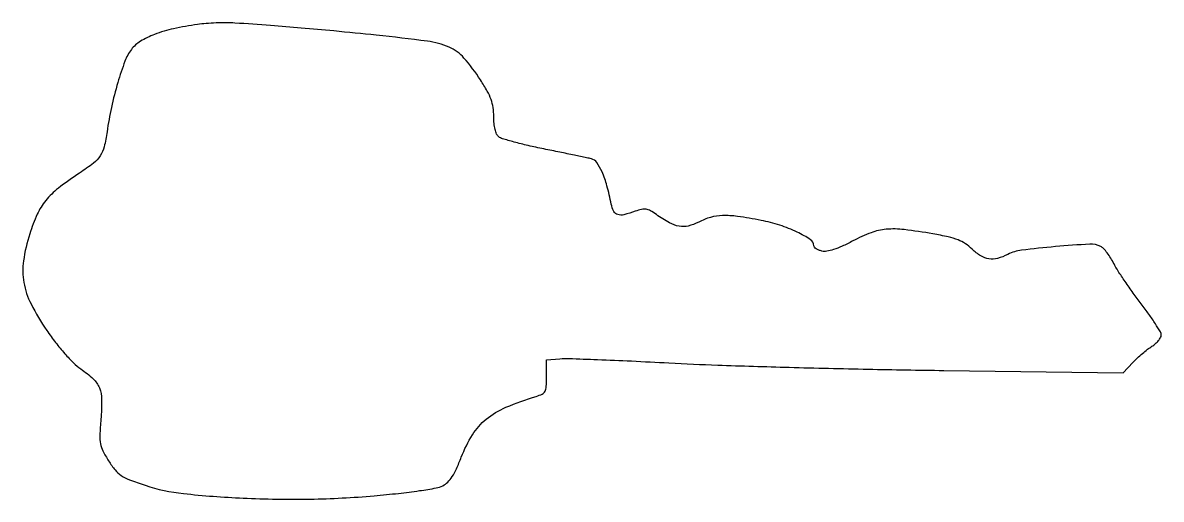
# Model space of a CAD drawing. Extents: x 1 to 335, y 1 to 141.
import ezdxf

# ---------------------------------------------------------------- set-up
doc = ezdxf.new("R2010")
doc.units = 0

msp = doc.modelspace()

# ---------------------------------------------------------------- linework, layer by layer
msp.add_lwpolyline([(52, 140.033041, 0.019703), (44.989196, 138.765527, 0.035944), (39.419448, 137.10272, 0.045133), (35.246906, 135.07592, 0.094876), (32.575687, 132.677834, 0.074001), (30.693678, 129.251659, 0.016931), (28.604433, 122.962241, 0.017632), (26.731716, 115.676629, 0.019359), (25.443407, 108.5, -0.024406), (24.605696, 104.089761, -0.08781), (23.464227, 101.475525, -0.080877), (21.444867, 99.300308, -0.018789), (17.382107, 96.377964, 0.018032), (11.138785, 91.901462, 0.056579), (7.443608, 88.310134, 0.065325), (4.93623, 84.276349, 0.030184), (2.72536, 78.49635, 0.039636), (0.906842, 70.57831, 0.080679), (0.999066, 64.213177, 0.075157), (3.123842, 57.918239, 0.03073), (7.753075, 50.142725, 0.015021), (10.324151, 46.605144, 0.01609), (13.046985, 43.310766, 0.017024), (15.628412, 40.577959, 0.044327), (17.710749, 38.855001, -0.036942), (21.380257, 35.908854, -0.110695), (23.185266, 33.270266, -0.093811), (23.849957, 29.858173, -0.022135), (23.622886, 24.030084, 0.009897), (23.324414, 19.329493, 0.057053), (23.499316, 16.847907, 0.073166), (24.219592, 14.747937, 0.022174), (25.899805, 11.819044, 0.029468), (27.824501, 9.146249, 0.075073), (29.587422, 7.543254, 0.056347), (32.031456, 6.284869, 0.011301), (36.656054, 4.647388, 0.05257), (47.856657, 2.22888, 0.015507), (65.389884, 0.88307, 0.015579), (85.052554, 0.599124, 0.017629), (103.896975, 1.579353, 0.005658), (111.05061, 2.286558, 0.008832), (117.190286, 3.073751, 0.007444), (122.099906, 3.866421, 0.075717), (124.05025, 4.525985, 0.078337), (125.494356, 5.586898, 0.051929), (126.785495, 7.193131, 0.037359), (128.05922, 9.532313, 0.014736), (129.468886, 12.918575, -0.048167), (132.743187, 19.50648, -0.08321), (136.783955, 24.080708, -0.070552), (142.573624, 27.553837, -0.026421), (151.5, 30.778209, 0.043144), (153.225617, 31.46752, 0.158357), (154.050915, 32.284576, 0.105503), (154.417187, 33.628467, 0.013965), (154.5, 36.592945), (154.5, 41.5), (158.446134, 41.822058, -0.028324), (161.124225, 41.88849, -0.001576), (169.473915, 41.596275, -0.002428), (179.412553, 41.16875, -0.001774), (190.446134, 40.601182, 0.005166), (204.769387, 39.96176, 0.001725), (225.733724, 39.315189, 0.001716), (248.953514, 38.758994, 0.001958), (271.179308, 38.390008), (323.858616, 37.721768), (326.679308, 40.727606, -0.016261), (327.959922, 42.006292, -0.011413), (329.479234, 43.364039, -0.011531), (330.995136, 44.598471, -0.023521), (332.25, 45.481732, 0.036772), (333.302309, 46.264891, 0.040515), (334.192187, 47.170747, 0.04435), (334.810371, 48.061148, 0.130288), (335, 48.776526, 0.134141), (334.741947, 49.721089, 0.009251), (333.278571, 52.097863, 0.012652), (331.3846, 54.892059, 0.00915), (329.139816, 57.911516, -0.00806), (326.739076, 61.126104, -0.007393), (324.371531, 64.509499, -0.00741), (322.348569, 67.590772, -0.023981), (321.13655, 69.716564, 0.022168), (320.187757, 71.394786, 0.023404), (319.109895, 72.951232, 0.023856), (318.060001, 74.197234, 0.089991), (317.246734, 74.807066, 0.130564), (314.028073, 75.47377, 0.007582), (303.919737, 74.759181, 0.009363), (293.988176, 73.717893, 0.088747), (289.919272, 72.458254, -0.053949), (286.949826, 71.30837, -0.102772), (284.40436, 71.163533, -0.102462), (282.006698, 72.044725, -0.053393), (279.485951, 74.013617, 0.045756), (277.495903, 75.617401, 0.053901), (275.349527, 76.732601, 0.038079), (272.466525, 77.609791, 0.011261), (267.938344, 78.51225, 0.013445), (259.519203, 79.761545, 0.052256), (254.256593, 79.845794, 0.067233), (249.785052, 78.833309, 0.032717), (244.434584, 76.428855, -0.013375), (241.27935, 74.861635, -0.029295), (238.770922, 73.872264, -0.038485), (236.794553, 73.388236, -0.102646), (235.351531, 73.447907, -0.036388), (234.451367, 73.744862, -0.048399), (233.690762, 74.148719, -0.057489), (233.163938, 74.592175, -0.19135), (233, 75.004864, 0.252883), (232.029721, 76.800611, 0.032839), (228.10384, 79.019217, 0.034124), (223.00329, 81.059428, 0.030814), (217.496696, 82.469459, 0.011538), (210.561264, 83.631385, 0.042543), (206.128838, 83.888233, 0.062317), (202.658072, 83.357904, 0.051141), (199.170259, 81.971726, -0.059274), (196.125676, 80.818512, -0.105299), (193.456562, 80.728147, -0.083666), (190.575822, 81.75666, -0.027234), (186.745711, 84.18107, 0.02635), (184.991638, 85.29572, 0.08953), (183.717026, 85.739179, 0.094615), (182.406788, 85.696667, 0.031479), (180.555319, 85.156164, -0.02439), (177.235688, 84.13581, -0.135388), (175.387671, 84.172232, -0.206307), (174.242124, 85.128817, -0.0678), (173.509044, 87.25, 0.017482), (172.233217, 92.642624, 0.036739), (170.795326, 96.698194, 0.048153), (169.259691, 99.440988, 0.182893), (167.669228, 100.534648, 0.008012), (166.267754, 100.854774, 0.000689), (162.671824, 101.610579, 0.000909), (158.379329, 102.498472, 0.000705), (153.702939, 103.45004, -0.006885), (149.078268, 104.450767, -0.009412), (144.944464, 105.487378, -0.006652), (141.532823, 106.460384, -0.100737), (140.452939, 107.039057, -0.116702), (139.847983, 107.84195, -0.043282), (139.39075, 109.190658, -0.036423), (139.096546, 110.930306, -0.023684), (139, 112.967408, 0.036203), (138.806657, 115.634156, 0.050742), (138.225176, 117.948594, 0.041143), (137.086963, 120.431838, 0.015444), (135.107887, 123.711783, 0.035533), (130.250601, 130.170298, 0.112712), (125.910549, 133.337731, 0.068492), (119.497866, 135.107044, 0.007751), (104.5, 136.868917, 0.001226), (92.025667, 138.107732, 0.002681), (82.4609, 138.982168, 0.002956), (73.485324, 139.700804, 0.001865), (63, 140.43866, 0.016278), (60.496037, 140.523757, 0.009569), (57.5, 140.470662, 0.009566), (54.504195, 140.302754, 0.016087)], format="xyb", close=True)

doc.saveas('drawing.dxf')
